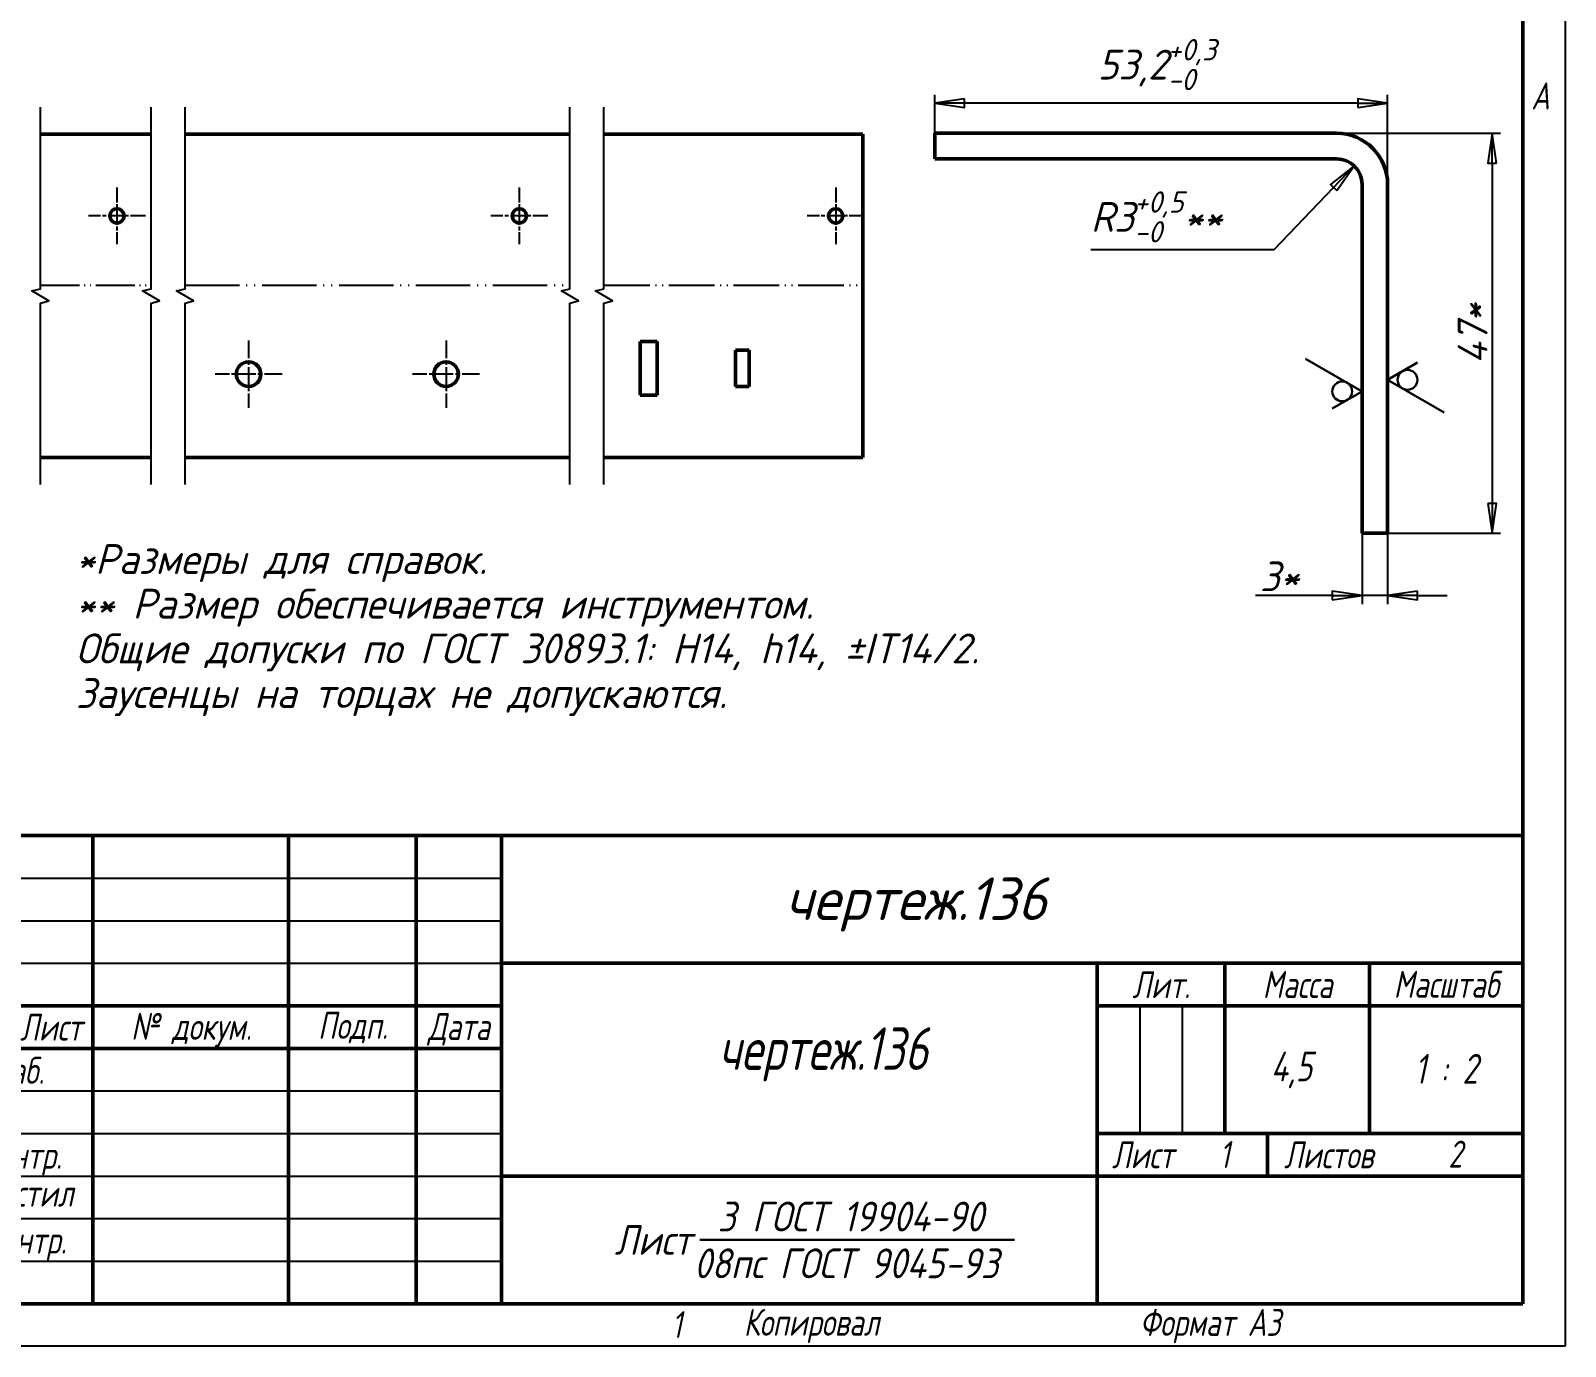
# Model space of a CAD drawing. Header units: millimetres. Extents: x 0 to 1700, y 0 to 594.
# Drawn here: x 479.4 to 840, y 0 to 309.2 of the extents above; entities that cross this region are included whole.
import ezdxf
from ezdxf.enums import TextEntityAlignment as Align

# ---------------------------------------------------------------- set-up
doc = ezdxf.new("R2010")
doc.units = ezdxf.units.MM
doc.header["$LTSCALE"] = 2
doc.linetypes.add('LT_04', pattern=[0.7087, 0.4724, -0.0591, 0.1181, -0.0591])
doc.linetypes.add('LT_16', pattern=[0.68, 0.48, -0.06, 0.01, -0.06, 0.01, -0.06])
for name, color, linetype, lineweight in [('Layer_02', 7, 'Continuous', 50), ('Layer_03', 7, 'Continuous', 50), ('Layer_04', 7, 'Continuous', 50), ('Layer_05', 7, 'Continuous', 25), ('Layer_06', 7, 'Continuous', 25), ('Layer_07', 7, 'Continuous', 25), ('Layer_08', 7, 'LT_04', 25), ('Layer_09', 7, 'Continuous', 25), ('Layer_10', 7, 'Continuous', 50)]:
    doc.layers.add(name, color=color, linetype=linetype, lineweight=lineweight)
doc.styles.add('Style_02', font='ariali.ttf', dxfattribs={"width": 0.8})
doc.styles.add('Style_03', font='GOST Common Italic.ttf')
doc.styles.add('Style_06', font='GOST Common Italic.ttf', dxfattribs={"width": 0.8})
doc.styles.add('Style_07', font='GOST Common Italic.ttf', dxfattribs={"width": 0.8})
doc.styles.add('Style_09', font='GOST Common Italic.ttf')
doc.styles.add('Style_10', font='GOST Common Italic.ttf', dxfattribs={"width": 0.9})
doc.styles.add('Style_11', font='GOST Common Italic.ttf', dxfattribs={"width": 0.8})
doc.styles.add('Style_12', font='GOST Common Italic.ttf')
doc.styles.add('Style_13', font='GOST Common Italic.ttf', dxfattribs={"width": 0.7})
doc.styles.add('Style_14', font='GOST Common Italic.ttf', dxfattribs={"width": 0.7})
doc.dimstyles.new('DimStyle_06', dxfattribs={"dimscale": 2, "dimtxt": 3.5, "dimasz": 3.5, "dimexe": 1, "dimexo": 0, "dimgap": 0.5, "dimtad": 1, "dimrnd": 1e-08, "dimtxsty": 'Style_03', "dimblk": 'Filled-1', "dimcen": 2.5, "dimdle": 15, "dimclrd": 256, "dimclre": 256, "dimclrt": 256, "dimazin": 2, "dimtfac": 0.714286, "dimtdec": 3, "dimtmove": 0, "dimatfit": 3, "dimlwd": 25, "dimlwe": 25})

# ---------------------------------------------------------------- blocks, each defined once
blk = doc.blocks.new('Block_12')
at = {"layer": 'Layer_04', "lineweight": 25}
for p, q in [((420, 297), (420, 0)), ((420, 0), (0, 0))]:
    blk.add_line(p, q, dxfattribs=at)
at = {"layer": 'Layer_04'}
for p, q in [((415, 5), (415, 292)), ((20, 5), (415, 5))]:
    blk.add_line(p, q, dxfattribs=at)
at = {"layer": 'Layer_04', "char_height": 3.17, "attachment_point": 1, "style": 'Style_02'}
for s, insert, width in [('\\fGOST Common|b0|i1;\\H3.1700;A', (416, 148.5), 5.0704), ('\\fGOST Common|b0|i1;\\H3.1700;1', (315, 4.14), 6.6287), ('\\fGOST Common|b0|i1;\\H3.1700;Формат А3', (370, 4.39), 25.2103)]:
    blk.add_mtext(s, dxfattribs=dict(at, insert=insert, width=width))
blk = doc.blocks.new('Block_13')
at = {"layer": 'Layer_03'}
for p, q in [((0, 55), (185, 55)), ((17, 55), (17, 0)), ((40, 55), (40, 0)), ((55, 55), (55, 0)), ((65, 55), (65, 0)), ((185, 0), (185, 55)), ((65, 40), (185, 40)), ((135, 40), (135, 0)), ((150, 40), (150, 20)), ((167, 40), (167, 20)), ((0, 35), (65, 35)), ((135, 35), (185, 35)), ((0, 30), (65, 30)), ((135, 20), (185, 20)), ((155, 20), (155, 15)), ((65, 15), (185, 15)), ((185, 0), (0, 0))]:
    blk.add_line(p, q, dxfattribs=at)
at = {"layer": 'Layer_03', "linetype": 'Continuous', "lineweight": 25}
for p, q in [((0, 50), (65, 50)), ((0, 45), (65, 45)), ((0, 40), (65, 40)), ((140, 35), (140, 20)), ((145, 35), (145, 20)), ((0, 25), (65, 25)), ((0, 20), (65, 20)), ((0, 15), (65, 15)), ((0, 10), (65, 10)), ((0, 5), (65, 5))]:
    blk.add_line(p, q, dxfattribs=at)
at = {"layer": 'Layer_03', "lineweight": 30}
blk.add_line((88.31, 7.5), (125.29, 7.5), dxfattribs=at)
at = {"layer": 'Layer_03', "char_height": 3.17, "style": 'Style_02'}
for s, insert, width, attachment_point in [('\\fGOST Common|b0|i1;\\H3.1700;Лит.', (142.52, 37.49), 14.9766, 5), ('\\fGOST Common|b0|i1;\\H3.1700;Масса', (158.55, 37.51), 16.9878, 5), ('\\fGOST Common|b0|i1;\\H3.1700;Масштаб', (176.02, 37.53), 17.8316, 5), ('\\fGOST Common|b0|i1;\\H3.1700;Подп.', (47.56, 32.45), 14.879, 5), ('\\fGOST Common|b0|i1;\\H3.1700;Лист', (12.1, 32.5), 10.0029, 5), ('\\A0;\\fGOST Common|b0|i1;\\H3.1700;№ докум.', (28.58, 32.16), 22.9069, 5), ('\\fGOST Common|b0|i1;\\H3.1700;Дата', (60.02, 32.24), 9.9614, 5), ('\\fGOST Common|b0|i1;\\H3.1700;Разраб.', (0.47, 27), 16.9971, 4), ('\\A0;\\fGOST Common|b0|i1;\\H3.1700;Т. контр.', (0.23, 17.01), 16.9554, 4), ('\\fGOST Common|b0|i1;\\H3.1700;Лист', (140.37, 17.5), 10.5071, 5), ('\\fGOST Common|b0|i1;\\H3.1700;Листов', (162.21, 17.5), 14.3668, 5), ('\\fGOST Common|b0|i1;\\H3.1700;Н. контр.', (0.36, 7.05), 16.9999, 4), ('\\fGOST Common|b0|i1;\\H3.1700;Копировал', (93.48, -0.59), 19.7871, 1)]:
    blk.add_mtext(s, dxfattribs=dict(at, insert=insert, width=width, attachment_point=attachment_point))
at = {"layer": 'Layer_03'}
for tag, height, style, width, p in [('Изм1_001', 2.89, 'Style_14', 0.7, (3.51, 52.52)), ('Лист1_001', 2.89, 'Style_14', 0.7, (12.03, 52.52)), ('Докум1_001', 2.89, 'Style_14', 0.7, (28.54, 52.48)), ('Изм2_001', 2.89, 'Style_14', 0.7, (3.5, 47.52)), ('Лист2_001', 2.89, 'Style_14', 0.7, (12.01, 47.5)), ('Докум2_001', 2.89, 'Style_14', 0.7, (28.53, 47.5)), ('Изм3_001', 2.89, 'Style_14', 0.7, (3.5, 42.5)), ('Лист3_001', 2.89, 'Style_14', 0.7, (12.01, 42.51)), ('Докум3_001', 2.89, 'Style_14', 0.7, (28.51, 42.48)), ('Изм4_001', 2.89, 'Style_14', 0.7, (3.51, 37.5)), ('Лист4_001', 2.89, 'Style_14', 0.7, (12, 37.53)), ('Докум4_001', 2.89, 'Style_14', 0.7, (28.51, 37.52)), ('НАИМЕНОВАНИЕ_001', 5, 'Style_07', 0.8, (100.03, 29.98)), ('Литера_001', 3.5, 'Style_11', 0.8, (137.52, 27.25)), ('Литера2_001', 3.5, 'Style_11', 0.8, (142.51, 27.22)), ('Литера3_001', 3.5, 'Style_11', 0.8, (147.52, 27.21)), ('Масса_001', 3.5, 'Style_11', 0.8, (158.47, 27.53)), ('Масштаб_001', 3.5, 'Style_11', 0.8, (174.92, 25.86)), ('Тип_документа_001', 3.17, 'Style_06', 0.8, (100.08, 17.56)), ('Номер_листа_001', 3.17, 'Style_06', 0.8, (150.6, 17.54)), ('Листов_001', 3.17, 'Style_06', 0.8, (177.46, 17.58))]:
    blk.add_attdef(tag, text='', height=height, dxfattribs=dict(at, style=style, width=width)).set_placement(p, align=Align.MIDDLE_CENTER)
for tag, height, style, width, p in [('Подп1_001', 2.89, 'Style_14', 0.7, (40.01, 52.51)), ('Дата1_001', 2, 'Style_13', 0.7, (55.01, 52.51)), ('Подп2_001', 2.89, 'Style_14', 0.7, (40.01, 47.5)), ('Дата2_001', 2, 'Style_13', 0.7, (55.01, 47.49)), ('Подп3_001', 2.89, 'Style_14', 0.7, (40.01, 42.51)), ('Дата3_001', 2, 'Style_13', 0.7, (55.02, 42.52)), ('Подп4_001', 2.89, 'Style_14', 0.7, (40.01, 37.51)), ('Дата4_001', 2, 'Style_13', 0.7, (55.02, 37.51)), ('Разработал_Подп._001', 2.89, 'Style_14', 0.7, (40.05, 27.51)), ('АВТОР_001', 3.17, 'Style_06', 0.8, (15.59, 26.85)), ('ДАТА_СОЗДАНИЯ_001', 2, 'Style_13', 0.7, (55.01, 27.51)), ('ПРОВЕРИЛ_001', 3.17, 'Style_06', 0.8, (17.41, 22.53)), ('Проверил_Подп._001', 2.89, 'Style_14', 0.7, (40.05, 22.52)), ('ДАТА_ПРОВЕРКИ_001', 2, 'Style_13', 0.7, (55.02, 22.51)), ('ТЕХНОЛОГ_001', 3.17, 'Style_06', 0.8, (17.33, 17.54)), ('Технолог_Подп._001', 2.89, 'Style_14', 0.7, (40.05, 17.51)), ('Технолог_Дата_001', 2, 'Style_13', 0.7, (55.01, 17.5)), ('Должность_руководителя_001', 3.17, 'Style_06', 0.8, (0.52, 12.51)), ('НАЧ._ОТДЕЛА_001', 3.17, 'Style_06', 0.8, (17.46, 12.45)), ('Руководитель_Подп._001', 2.89, 'Style_14', 0.7, (40.01, 12.5)), ('Руководитель_Дата_001', 2, 'Style_13', 0.7, (55.01, 12.51)), ('НОРМОКОНТРОЛЬ_001', 3.17, 'Style_06', 0.8, (17.37, 7.48)), ('Нормоконтроль_Подп._001', 2.89, 'Style_14', 0.7, (40.05, 7.52)), ('ДАТА_НОРМОКОНТРОЛЯ_001', 2, 'Style_13', 0.7, (55.02, 7.51)), ('УТВЕРДИЛ_001', 3.17, 'Style_06', 0.8, (17.4, 2.51)), ('Утвердил_Подп._001', 2.89, 'Style_14', 0.7, (40.05, 2.51)), ('ДАТА_УТВЕРЖДЕНИЯ_001', 2, 'Style_13', 0.7, (55.01, 2.5))]:
    blk.add_attdef(tag, text='', height=height, dxfattribs=dict(at, style=style, width=width)).set_placement(p, align=Align.MIDDLE_LEFT)
for tag, height, style, p in [('ОБОЗНАЧЕНИЕ_001', 5, 'Style_09', (103.84, 45.12)), ('ОРГАНИЗАЦИЯ_001', 3.5, 'Style_12', (148.22, 5.85))]:
    blk.add_attdef(tag, text='', height=height, dxfattribs=dict(at, style=style)).set_placement(p, align=Align.MIDDLE_CENTER)
at = {"layer": 'Layer_03', "style": 'Style_10', "width": 0.9}
blk.add_attdef('Материал_Наим._001', text='', height=3.5, dxfattribs=at).set_placement((96.54, 7.5), align=Align.BOTTOM_CENTER)
blk.add_attdef('Материал_Класс_001', text='', height=3.5, dxfattribs=at).set_placement((88.21, 7.5), align=Align.MIDDLE_RIGHT)
blk.add_attdef('Материал_ГОСТ_001', text='', height=3.5, dxfattribs=at).set_placement((106.8, 6.5), align=Align.TOP_CENTER)
blk = doc.blocks.new('Block_09')
at = {"layer": 'Layer_10', "lineweight": 30}
for p, q in [((0, 0), (1.097, 1.9)), ((-0.577, 1), (0, 0))]:
    blk.add_line(p, q, dxfattribs=at)
blk.add_circle((0, 0.667), 0.333, dxfattribs=at)
blk = doc.blocks.new('Block_10')
at = {"layer": 'Layer_10', "lineweight": 30}
for p, q in [((0, 0), (1.097, 1.9)), ((-0.577, 1), (0, 0))]:
    blk.add_line(p, q, dxfattribs=at)
blk.add_circle((0, 0.667), 0.333, dxfattribs=at)
blk = doc.blocks.new('Filled-1')
at = {"color": 0}
for p, q in [((0, 0), (-1, 0.143)), ((-1, 0.143), (-1, -0.143)), ((-1, 0), (0, 0)), ((-1, -0.143), (0, 0))]:
    blk.add_line(p, q, dxfattribs=at)
at = {"color": 0, "flags": 128}
blk.add_lwpolyline([(-1, -0.143), (0, 0), (-1, 0.143), (-1, -0.143)], dxfattribs=at)
at = {"color": 0}
blk.add_solid([(-1, -0.143), (0, 0), (-1, 0.143), (-1, -0.143)], dxfattribs=at)
blk = doc.blocks.new('*D13')
at = {"layer": 'Defpoints', "color": 0, "linetype": 'Continuous'}
for p in [(792.25, 191.05), (798.25, 191.05), (792.25, 176.43)]:
    blk.add_point(p, dxfattribs=at)
at = {"layer": 'Layer_09', "linetype": 'Continuous', "lineweight": 25}
for p, q in [((792.25, 191.05), (792.25, 174.43)), ((798.25, 191.05), (798.25, 174.43)), ((785.25, 176.43), (767.24, 176.43)), ((798.25, 176.43), (792.25, 176.43)), ((805.25, 176.43), (812.25, 176.43))]:
    blk.add_line(p, q, dxfattribs=at)
at = {"layer": 'Layer_09', "linetype": 'Continuous', "lineweight": 25, "xscale": 7, "yscale": 7, "zscale": 7}
blk.add_blockref('Filled-1', (792.25, 176.43), dxfattribs=at)
at = {"layer": 'Layer_09', "linetype": 'Continuous', "lineweight": 25, "xscale": 7, "yscale": 7, "zscale": 7, "rotation": 180}
blk.add_blockref('Filled-1', (798.25, 176.43), dxfattribs=at)
at = {"layer": 'Layer_09', "linetype": 'Continuous', "lineweight": 25, "insert": (768.24, 184.43), "char_height": 7, "attachment_point": 1, "style": 'Style_03'}
blk.add_mtext('\\A1;\\fGOST Common|b0|i1;3*', dxfattribs=at)
blk = doc.blocks.new('*D14')
at = {"layer": 'Defpoints', "color": 0, "linetype": 'Continuous'}
for p in [(790.39, 277.39), (786.25, 273.05)]:
    blk.add_point(p, dxfattribs=at)
at = {"layer": 'Layer_09', "linetype": 'Continuous', "lineweight": 25}
for p, q in [((771.61, 257.73), (785.56, 272.33)), ((728.48, 257.73), (771.61, 257.73))]:
    blk.add_line(p, q, dxfattribs=at)
at = {"layer": 'Layer_09', "linetype": 'Continuous', "lineweight": 25, "xscale": 7, "yscale": 7, "zscale": 7, "rotation": 46.31040991135703}
blk.add_blockref('Filled-1', (790.39, 277.39), dxfattribs=at)
at = {"layer": 'Layer_09', "linetype": 'Continuous', "lineweight": 25, "insert": (728.48, 271.4), "char_height": 7, "attachment_point": 1, "style": 'Style_03'}
blk.add_mtext('\\A1;\\fGOST Common|b0|i1;R3{\\H5;\\S+0,5^ -0;}**', dxfattribs=at)
blk = doc.blocks.new('*D15')
at = {"layer": 'Defpoints', "color": 0, "linetype": 'Continuous'}
for p in [(691.85, 292.12), (691.85, 285.05), (798.25, 273.05)]:
    blk.add_point(p, dxfattribs=at)
at = {"layer": 'Layer_09', "linetype": 'Continuous', "lineweight": 25}
for p, q in [((691.85, 285.05), (691.85, 294.12)), ((791.25, 292.12), (698.85, 292.12)), ((798.25, 273.05), (798.25, 294.12))]:
    blk.add_line(p, q, dxfattribs=at)
at = {"layer": 'Layer_09', "linetype": 'Continuous', "lineweight": 25, "xscale": 7, "yscale": 7, "zscale": 7, "rotation": 180}
blk.add_blockref('Filled-1', (691.85, 292.12), dxfattribs=at)
at = {"layer": 'Layer_09', "linetype": 'Continuous', "lineweight": 25, "xscale": 7, "yscale": 7, "zscale": 7}
blk.add_blockref('Filled-1', (798.25, 292.12), dxfattribs=at)
at = {"layer": 'Layer_09', "linetype": 'Continuous', "lineweight": 25, "insert": (730.12, 307.19), "char_height": 7, "attachment_point": 1, "style": 'Style_03'}
blk.add_mtext('\\A1;53,2{\\H5;\\S+0,3^ -0;}', dxfattribs=at)
blk = doc.blocks.new('*D16')
at = {"layer": 'Defpoints', "color": 0, "linetype": 'Continuous'}
for p in [(786.25, 285.05), (798.25, 191.05), (822.81, 191.05)]:
    blk.add_point(p, dxfattribs=at)
at = {"layer": 'Layer_09', "linetype": 'Continuous', "lineweight": 25}
for p, q in [((786.25, 285.05), (824.81, 285.05)), ((822.81, 278.05), (822.81, 198.05)), ((798.25, 191.05), (824.81, 191.05))]:
    blk.add_line(p, q, dxfattribs=at)
at = {"layer": 'Layer_09', "linetype": 'Continuous', "lineweight": 25, "xscale": 7, "yscale": 7, "zscale": 7}
for p, rotation in [((822.81, 285.05), 90), ((822.81, 191.05), 270)]:
    blk.add_blockref('Filled-1', p, dxfattribs=dict(at, rotation=rotation))
at = {"layer": 'Layer_09', "linetype": 'Continuous', "lineweight": 25, "insert": (814.72, 230.84), "char_height": 7, "attachment_point": 1, "rotation": 90, "style": 'Style_03'}
blk.add_mtext('\\A1;\\fGOST Common|b0|i1;47*', dxfattribs=at)

msp = doc.modelspace()

# ---------------------------------------------------------------- linework, layer by layer
at = {"layer": 'Layer_02'}
for p, q in [((691.8494, 279.0514), (691.8494, 285.0514)), ((786.2494, 285.0514), (691.8494, 285.0514)), ((507.681, 284.8391), (481.6874, 284.8391)), ((606.1162, 284.8391), (515.681, 284.8391)), ((674.9703, 284.8391), (614.1162, 284.8391)), ((674.9703, 284.8391), (674.9703, 246.6104)), ((786.2494, 279.0514), (691.8494, 279.0514)), ((792.2494, 273.0514), (792.2494, 191.0514)), ((798.2494, 273.0514), (798.2494, 191.0514)), ((674.9703, 246.6104), (674.9703, 208.8504)), ((622.6503, 236.0904), (626.6503, 236.0904)), ((622.6503, 223.5304), (622.6503, 236.0904)), ((626.6503, 236.0904), (626.6503, 223.5304)), ((645.0503, 234.0904), (648.2503, 234.0904)), ((645.0503, 225.5304), (645.0503, 234.0904)), ((648.2503, 234.0904), (648.2503, 225.5304)), ((648.2503, 225.5304), (645.0503, 225.5304)), ((626.6503, 223.5304), (622.6503, 223.5304)), ((507.681, 208.8504), (481.6874, 208.8504)), ((606.1162, 208.8504), (515.681, 208.8504)), ((674.9703, 208.8504), (614.1162, 208.8504)), ((798.2494, 191.0514), (792.2494, 191.0514))]:
    msp.add_line(p, q, dxfattribs=at)
for centre, radius in [((499.6708, 265.6391), 1.68), ((594.2174, 265.6391), 1.68), ((668.5703, 265.6391), 1.68), ((530.6174, 228.4504), 2.88), ((577.0174, 228.4504), 2.88)]:
    msp.add_circle(centre, radius, dxfattribs=at)
for radius in [12, 6]:
    msp.add_arc((786.2494, 273.0514), radius, 0, 90, dxfattribs=at)
at = {"layer": 'Layer_05', "flags": 128}
for points in [[(481.6874, 202.5004), (481.6874, 245.1541), (483.6874, 245.69), (479.6874, 247.9994), (481.6874, 248.5353), (481.6874, 291.1891)], [(507.681, 202.5004), (507.681, 245.1541), (509.681, 245.69), (505.681, 247.9994), (507.681, 248.5353), (507.681, 291.1891)], [(515.681, 202.5004), (515.681, 245.1541), (517.681, 245.69), (513.681, 247.9994), (515.681, 248.5353), (515.681, 291.1891)], [(606.1162, 202.5004), (606.1162, 245.1541), (608.1162, 245.69), (604.1162, 247.9994), (606.1162, 248.5353), (606.1162, 291.1891)], [(614.1162, 202.5004), (614.1162, 245.1541), (616.1162, 245.69), (612.1162, 247.9994), (614.1162, 248.5353), (614.1162, 291.1891)]]:
    msp.add_lwpolyline(points, dxfattribs=at)
at = {"layer": 'Layer_06', "linetype": 'LT_04', "ltscale": 3.710809}
for p, q in [((499.6708, 272.3191), (499.6708, 258.9591)), ((594.2174, 272.3191), (594.2174, 258.9591)), ((668.5703, 272.3191), (668.5703, 258.9591)), ((506.3508, 265.6391), (492.9908, 265.6391)), ((600.8974, 265.6391), (587.5374, 265.6391)), ((675.2503, 265.6391), (661.8903, 265.6391))]:
    msp.add_line(p, q, dxfattribs=at)
at = {"layer": 'Layer_06', "linetype": 'LT_04', "ltscale": 4.377439}
for p, q in [((530.6174, 236.3304), (530.6174, 220.5704)), ((577.0174, 236.3304), (577.0174, 220.5704)), ((538.4974, 228.4504), (522.7374, 228.4504)), ((584.8974, 228.4504), (569.1374, 228.4504))]:
    msp.add_line(p, q, dxfattribs=at)
at = {"layer": 'Layer_08', "linetype": 'LT_16', "ltscale": 9.556461}
msp.add_line((481.6874, 249.3247), (507.681, 249.3247), dxfattribs=at)
at = {"layer": 'Layer_08', "linetype": 'LT_16', "ltscale": 13.299294}
msp.add_line((515.681, 249.3247), (606.1162, 249.3247), dxfattribs=at)
at = {"layer": 'Layer_08', "linetype": 'LT_16', "ltscale": 11.18641}
msp.add_line((614.1162, 249.3247), (674.9703, 249.3247), dxfattribs=at)

# ---------------------------------------------------------------- block references
at = {"xscale": 2, "yscale": 2, "zscale": 2}
msp.add_blockref('Block_12', (0, 0), dxfattribs=at)
at = {"xscale": 6.99999988079071, "yscale": 6.99999988079071, "zscale": 6.99999988079071}
for name, p, rotation in [('Block_09', (792.2494, 224.4034), 90.000000000034), ('Block_10', (798.2494, 227.1173), 270.000000000034)]:
    msp.add_blockref(name, p, dxfattribs=dict(at, rotation=rotation))
ref = msp.add_blockref('Block_13', (460, 10), dxfattribs=dict(xscale=2, yscale=2, zscale=2))
ref.add_attrib('Должность_руководителя_001', 'Выпустил', (460.4591, 32.8095), dxfattribs={"layer": 'Layer_03', "height": 6.34, "style": 'Style_06', "width": 0.8})
ref.add_attrib('ОБОЗНАЧЕНИЕ_001', 'чертеж.136', (656.6699, 100.1823), dxfattribs={"layer": 'Layer_03', "height": 10, "style": 'Style_09'})
ref.add_attrib('НАИМЕНОВАНИЕ_001', 'чертеж.136', (641.0831, 64.9501), dxfattribs={"layer": 'Layer_03', "height": 10, "style": 'Style_07', "width": 0.8})
ref.add_attrib('Материал_Класс_001', 'Лист', (616.6373, 21.5), dxfattribs={"layer": 'Layer_03', "height": 7, "style": 'Style_10', "width": 0.9})
ref.add_attrib('Материал_Наим._001', '3 ГОСТ 19904-90', (640.8427, 27), dxfattribs={"layer": 'Layer_03', "height": 7, "style": 'Style_10', "width": 0.9})
ref.add_attrib('Материал_ГОСТ_001', '08пс ГОСТ 9045-93', (635.2587, 16), dxfattribs={"layer": 'Layer_03', "height": 7, "style": 'Style_10', "width": 0.9})
ref.add_attrib('Масса_001', '4,5', (770.8197, 62.2669), dxfattribs={"layer": 'Layer_03', "height": 7, "style": 'Style_11', "width": 0.8})
ref.add_attrib('Масштаб_001', '1 : 2', (804.5816, 61.7088), dxfattribs={"layer": 'Layer_03', "height": 7, "style": 'Style_11', "width": 0.8})
ref.add_attrib('Номер_листа_001', '1', (758.7298, 41.9008), dxfattribs={"layer": 'Layer_03', "height": 6.34, "style": 'Style_06', "width": 0.8})
ref.add_attrib('Листов_001', '2', (812.5146, 41.9878), dxfattribs={"layer": 'Layer_03', "height": 6.34, "style": 'Style_06', "width": 0.8})

# ---------------------------------------------------------------- texts
at = {"layer": 'Layer_07', "style": 'Style_03'}
for s, p in [('*Размеры для справок.', (490, 181.5)), ('** Размер обеспечивается инструментом.', (490, 171)), ('Общие допуски по ГОСТ 30893.1: H14, h14, ±IT14/2.', (490, 160.5)), ('Заусенцы на торцах не допускаются.', (490, 150))]:
    msp.add_text(s, height=7, dxfattribs=at).set_placement(p)

# ---------------------------------------------------------------- dimensions: what is measured, and where the dimension line sits
at = {"layer": 'Layer_09', "linetype": 'Continuous', "lineweight": 25}
dim = msp.add_linear_dim(base=(691.8494, 292.1224), p1=(798.2494, 273.0514), p2=(691.8494, 285.0514), angle=180, dimstyle='DimStyle_06', override={"dimgap": 0.5, "dimdec": 2, "dimlfac": 0.5, "dimtol": 1, "dimlim": 0, "dimtp": 0.3, "dimtm": 1e-09, "dimtdec": 3, "dimtofl": 0, "dimatfit": 1}, dxfattribs=at)
dim.commit()
dim.dimension.update_dxf_attribs({"geometry": '*D15', "text_midpoint": (745.0494, 292.1224), "dimtype": 160})
for base, p1, p2, angle, override, picture, middle in [((822.808, 191.0514), (786.2494, 285.0514), (798.2494, 191.0514), 90, {"dimgap": 0.5, "dimdec": 2, "dimlfac": 0.5, "dimtol": 0, "dimlim": 0, "dimtp": 0, "dimtm": 0, "dimtdec": 3, "dimtofl": 0, "dimatfit": 1}, '*D16', (822.808, 238.0514)), ((792.2494, 176.4286), (798.2494, 191.0514), (792.2494, 191.0514), 180, {"dimgap": 0.5, "dimdec": 2, "dimlfac": 0.5, "dimtol": 0, "dimlim": 0, "dimtp": 0, "dimtm": 0, "dimtdec": 3, "dimtofl": 1, "dimatfit": 1}, '*D13', (772.7471, 176.4286))]:
    dim = msp.add_linear_dim(base=base, p1=p1, p2=p2, angle=angle, text='\\fGOST Common|b0|i1;<>*', dimstyle='DimStyle_06', override=override, dxfattribs=at)
    dim.commit()
    dim.dimension.update_dxf_attribs({"geometry": picture, "text_midpoint": middle, "dimtype": 160})
dim = msp.add_radius_dim(center=(786.2494, 273.0514), mpoint=(790.3939, 277.3899), text='\\fGOST Common|b0|i1;<>**', dimstyle='DimStyle_06', override={"dimgap": 0.5, "dimtih": 1, "dimtoh": 1, "dimdec": 2, "dimlfac": 0.5, "dimcen": 0, "dimtol": 1, "dimlim": 0, "dimtp": 0.5, "dimtm": 1e-09, "dimtdec": 3, "dimtofl": 0}, dxfattribs=at)
dim.commit()
dim.dimension.update_dxf_attribs({"geometry": '*D14', "text_midpoint": (744.7263, 257.7304), "dimtype": 164})

doc.saveas('drawing.dxf')
